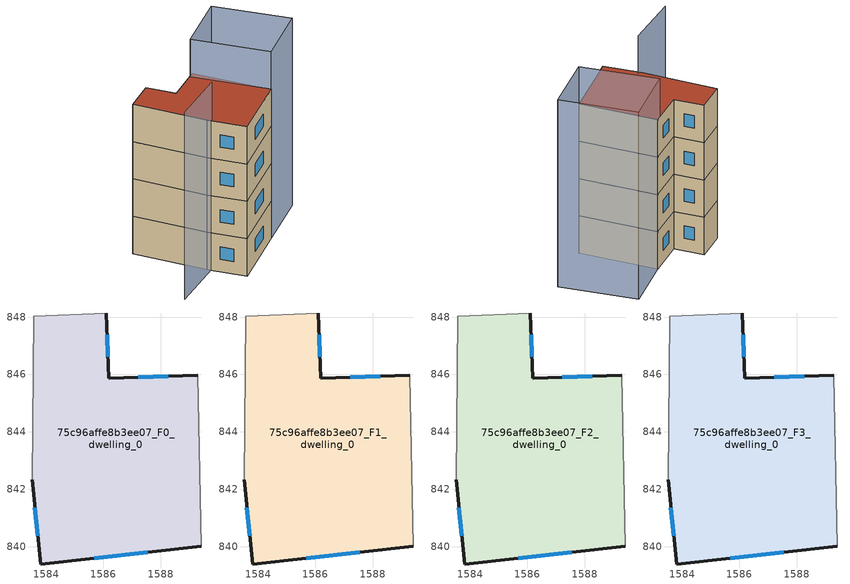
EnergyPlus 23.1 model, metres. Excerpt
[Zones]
75c96affe8b3ee07_F0_dwelling_0
 floor ground (EU_floor_Construction): 1589.3,845.98 1589.41,840.01 1583.81,839.39 1583.51,842.33 1583.56,848.03 1586.1,848.14 1586.18,845.86 z0
 wall outside (EU_wall_Construction): 1583.51,842.33 1583.81,839.39 1589.41,840.01 / 1589.3,845.98 1586.18,845.86 1586.1,848.14 z0:3
 wall adiabatic (EU_wall_Construction): 1586.1,848.14 1583.56,848.03 1583.51,842.33 / 1589.41,840.01 1589.3,845.98 z0:3
 window (EU_Window_Construction): 1585.68,839.6 1587.55,839.8 / 1583.61,841.35 1583.71,840.37 / 1586.16,846.62 1586.13,847.38 / 1588.26,845.94 1587.22,845.9 z1:2
75c96affe8b3ee07_F1_dwelling_0
 floor to 75c96affe8b3ee07_F0_dwelling_0 (EU_floor_Construction): 1589.29,845.98 1589.41,840.01 1583.81,839.39 1583.51,842.33 1583.56,848.03 1586.1,848.14 1586.18,845.86 z3
 wall outside (EU_wall_Construction): 1583.51,842.33 1583.81,839.39 1589.41,840.01 / 1589.3,845.98 1586.18,845.86 1586.1,848.14 z3:6
 wall adiabatic (EU_wall_Construction): 1586.1,848.14 1583.56,848.03 1583.51,842.33 / 1589.41,840.01 1589.3,845.98 z3:6
 window (EU_Window_Construction): 1585.68,839.6 1587.55,839.8 / 1583.61,841.35 1583.71,840.37 / 1586.16,846.62 1586.13,847.38 / 1588.26,845.94 1587.22,845.9 z4:5
75c96affe8b3ee07_F2_dwelling_0
 floor to 75c96affe8b3ee07_F1_dwelling_0 (EU_floor_Construction): 1589.29,845.98 1589.41,840.01 1583.81,839.39 1583.51,842.33 1583.56,848.03 1586.1,848.14 1586.18,845.86 z6
 wall outside (EU_wall_Construction): 1583.51,842.33 1583.81,839.39 1589.41,840.01 / 1589.3,845.98 1586.18,845.86 1586.1,848.14 z6:9
 wall adiabatic (EU_wall_Construction): 1586.1,848.14 1583.56,848.03 1583.51,842.33 / 1589.41,840.01 1589.3,845.98 z6:9
 window (EU_Window_Construction): 1585.68,839.6 1587.55,839.8 / 1583.61,841.35 1583.71,840.37 / 1586.16,846.62 1586.13,847.38 / 1588.26,845.94 1587.22,845.9 z7:8
75c96affe8b3ee07_F3_dwelling_0
 floor to 75c96affe8b3ee07_F2_dwelling_0 (EU_floor_Construction): 1589.29,845.98 1589.41,840.01 1583.81,839.39 1583.51,842.33 1583.56,848.03 1586.1,848.14 1586.18,845.86 z9
 wall outside (EU_wall_Construction): 1583.51,842.33 1583.81,839.39 1589.41,840.01 / 1589.3,845.98 1586.18,845.86 1586.1,848.14 z9:12
 wall adiabatic (EU_wall_Construction): 1586.1,848.14 1583.56,848.03 1583.51,842.33 / 1589.41,840.01 1589.3,845.98 z9:12
 window (EU_Window_Construction): 1585.68,839.6 1587.55,839.8 / 1583.61,841.35 1583.71,840.37 / 1586.16,846.62 1586.13,847.38 / 1588.26,845.94 1587.22,845.9 z10:11
 roof outside (EU_roof_Construction): 1589.41,840.01 1589.3,845.98 1586.18,845.86 1586.1,848.14 1583.56,848.03 1583.51,842.33 1583.81,839.39 z12
shading: 1583.72,842.07 1579.06,842.09 / 1593.73,846.46 1594.37,840.55 / 1594.37,840.55 1589.41,840.01 / 1589.41,840.01 1588.77,845.92 / 1588.77,845.92 1593.73,846.46 z0:15
[Building]
EU S2 Campaign: North Axis=0; Terrain=City; Solar Distribution=FullExterior
[Site:Location]
Bologna: Latitude=44.5; Longitude=11.25; Time Zone=1; Elevation=37
[SizingPeriod:WeatherFileDays]
AnnualSizingPeriod: Begin Month=1; Begin Day of Month=1; End Month=12; End Day of Month=31; Day of Week for Start Day=Monday; Use Weather File Daylight Saving Period=No; Use Weather File Rain and Snow Indicators=No
[MATERIAL]
EU_InternalMass_Material: Roughness=MediumRough; Thickness=0.1; Conductivity=1; Density=1800; Specific Heat=900; Thermal Absorptance=0.9; Solar Absorptance=0.7; Visible Absorptance=0.7
[MATERIAL:NOMASS] Roughness=MediumRough; Thermal Absorptance=0.9; Solar Absorptance=0.7; Visible Absorptance=0.7
Name | Thermal Resistance
EU_wall_NoMass | 0.937881
EU_roof_NoMass | 0.548572
EU_floor_NoMass | 0.71348
[WINDOWMATERIAL:SIMPLEGLAZINGSYSTEM]
EU_Window_SimpleGlazing: UFactor=4.25633; Solar Heat Gain Coefficient=0.85; Visible Transmittance=0.85
[CONSTRUCTION]
EU_wall_Construction: EU_wall_NoMass
EU_roof_Construction: EU_roof_NoMass
EU_floor_Construction: EU_floor_NoMass
EU_Window_Construction: EU_Window_SimpleGlazing
EU_InternalMass_Construction: EU_InternalMass_Material
[ZONE] Type=1; Multiplier=1; Ceiling Height=autocalculate; Floor Area=autocalculate; Part of Total Floor Area=Yes
Name | Volume
75c96affe8b3ee07_F0_dwelling_0 | 124.668
75c96affe8b3ee07_F1_dwelling_0; 75c96affe8b3ee07_F2_dwelling_0; 75c96affe8b3ee07_F3_dwelling_0 | 124.669
[INTERNALMASS] Construction=EU_InternalMass_Construction; Surface Area=41.5561
Name | Zone or ZoneList
75c96affe8b3ee07_F0_dwelling_0_EU_InternalMass | 75c96affe8b3ee07_F0_dwelling_0
75c96affe8b3ee07_F1_dwelling_0_EU_InternalMass | 75c96affe8b3ee07_F1_dwelling_0
75c96affe8b3ee07_F2_dwelling_0_EU_InternalMass | 75c96affe8b3ee07_F2_dwelling_0
75c96affe8b3ee07_F3_dwelling_0_EU_InternalMass | 75c96affe8b3ee07_F3_dwelling_0
[OTHEREQUIPMENT] Fuel Type=Electricity; Design Level Calculation Method=Watts/Area; Power per Zone Floor Area=1; Fraction Latent=0; Fraction Radiant=0; Fraction Lost=0; Carbon Dioxide Generation Rate=0; EndUse Subcategory=EU_Step8_InternalGains
Name | Zone or ZoneList or Space or SpaceList | Schedule
EU_Step8_InternalGain_75c96affe8b3ee07_F0_dwelling_0_f000 | 75c96affe8b3ee07_F0_dwelling_0 | EU_Step8_GainSchedule_75c96affe8b3ee07_F0_dwelling_0_f000
EU_Step8_InternalGain_75c96affe8b3ee07_F1_dwelling_0_f000 | 75c96affe8b3ee07_F1_dwelling_0 | EU_Step8_GainSchedule_75c96affe8b3ee07_F1_dwelling_0_f000
EU_Step8_InternalGain_75c96affe8b3ee07_F2_dwelling_0_f000 | 75c96affe8b3ee07_F2_dwelling_0 | EU_Step8_GainSchedule_75c96affe8b3ee07_F2_dwelling_0_f000
EU_Step8_InternalGain_75c96affe8b3ee07_F3_dwelling_0_f000 | 75c96affe8b3ee07_F3_dwelling_0 | EU_Step8_GainSchedule_75c96affe8b3ee07_F3_dwelling_0_f000
[ZONEVENTILATION:DESIGNFLOWRATE] Schedule=EU_AlwaysOn; Design Flow Rate Calculation Method=AirChanges/Hour; Air Changes per Hour=0.687892; Ventilation Type=Natural; Fan Pressure Rise=0; Fan Total Efficiency=1; Constant Term Coefficient=1; Temperature Term Coefficient=0; Velocity Term Coefficient=0; Velocity Squared Term Coefficient=0; Minimum Indoor Temperature=-100; Maximum Indoor Temperature=100; Delta Temperature=-100; Minimum Outdoor Temperature=-100; Maximum Outdoor Temperature=100; Maximum Wind Speed=40
Name | Zone or ZoneList or Space or SpaceList
EU_ConstantAir_75c96affe8b3ee07_F0_dwelling_0 | 75c96affe8b3ee07_F0_dwelling_0
EU_ConstantAir_75c96affe8b3ee07_F1_dwelling_0 | 75c96affe8b3ee07_F1_dwelling_0
EU_ConstantAir_75c96affe8b3ee07_F2_dwelling_0 | 75c96affe8b3ee07_F2_dwelling_0
EU_ConstantAir_75c96affe8b3ee07_F3_dwelling_0 | 75c96affe8b3ee07_F3_dwelling_0
[HVACTEMPLATE:THERMOSTAT] Constant Heating Setpoint=20; Constant Cooling Setpoint=50
EU_HeatOnly_75c96affe8b3ee07_F0_dwelling_0; EU_HeatOnly_75c96affe8b3ee07_F1_dwelling_0; EU_HeatOnly_75c96affe8b3ee07_F2_dwelling_0; EU_HeatOnly_75c96affe8b3ee07_F3_dwelling_0
[HVACTEMPLATE:ZONE:IDEALLOADSAIRSYSTEM] System Availability Schedule=EU_AlwaysOn; Maximum Heating Supply Air Temperature=50; Minimum Cooling Supply Air Temperature=13; Maximum Heating Supply Air Humidity Ratio=0.0156; Minimum Cooling Supply Air Humidity Ratio=0.0077; Heating Limit=NoLimit; Cooling Limit=NoLimit; Heating Availability Schedule=EU_AlwaysOn; Cooling Availability Schedule=EU_CoolingOff; Dehumidification Control Type=ConstantSensibleHeatRatio; Cooling Sensible Heat Ratio=0.7; Dehumidification Setpoint=60; Humidification Control Type=None; Humidification Setpoint=30; Outdoor Air Method=None; Outdoor Air Flow Rate per Person=0.00944; Outdoor Air Flow Rate per Zone Floor Area=0; Outdoor Air Flow Rate per Zone=0; Demand Controlled Ventilation Type=None; Outdoor Air Economizer Type=NoEconomizer; Heat Recovery Type=None; Sensible Heat Recovery Effectiveness=0.7; Latent Heat Recovery Effectiveness=0.65
Name | Template Thermostat
75c96affe8b3ee07_F0_dwelling_0 | EU_HeatOnly_75c96affe8b3ee07_F0_dwelling_0
75c96affe8b3ee07_F1_dwelling_0 | EU_HeatOnly_75c96affe8b3ee07_F1_dwelling_0
75c96affe8b3ee07_F2_dwelling_0 | EU_HeatOnly_75c96affe8b3ee07_F2_dwelling_0
75c96affe8b3ee07_F3_dwelling_0 | EU_HeatOnly_75c96affe8b3ee07_F3_dwelling_0
[SIZING:ZONE] Zone Cooling Design Supply Air Temperature Input Method=SupplyAirTemperature; Zone Cooling Design Supply Air Temperature=13; Zone Heating Design Supply Air Temperature Input Method=SupplyAirTemperature; Zone Heating Design Supply Air Temperature=50; Zone Cooling Design Supply Air Humidity Ratio=0.008; Zone Heating Design Supply Air Humidity Ratio=0.008; Cooling Design Air Flow Method=DesignDay; Cooling Design Air Flow Rate=0; Cooling Minimum Air Flow per Zone Floor Area=0.000762; Cooling Minimum Air Flow=0; Cooling Minimum Air Flow Fraction=0.2; Heating Design Air Flow Method=DesignDay; Heating Design Air Flow Rate=0; Heating Maximum Air Flow per Zone Floor Area=0.002032; Heating Maximum Air Flow=0.141576; Heating Maximum Air Flow Fraction=0.3; Account for Dedicated Outdoor Air System=No; Dedicated Outdoor Air System Control Strategy=NeutralSupplyAir; Dedicated Outdoor Air Low Setpoint Temperature for Design=autosize; Dedicated Outdoor Air High Setpoint Temperature for Design=autosize; Zone Load Sizing Method=Sensible Load Only No Latent Load; Zone Latent Cooling Design Supply Air Humidity Ratio Input Method=HumidityRatioDifference; Zone Cooling Design Supply Air Humidity Ratio Difference=0.005; Zone Latent Heating Design Supply Air Humidity Ratio Input Method=HumidityRatioDifference; Zone Humidification Design Supply Air Humidity Ratio Difference=0.005
75c96affe8b3ee07_F0_dwelling_0; 75c96affe8b3ee07_F1_dwelling_0; 75c96affe8b3ee07_F2_dwelling_0; 75c96affe8b3ee07_F3_dwelling_0
[SCHEDULE:CONSTANT]
Name | Hourly Value
EU_AlwaysOn | 1
EU_CoolingOff | 0
[SCHEDULE:FILE] Column Number=1; Rows to Skip at Top=0; Number of Hours of Data=8760; Column Separator=Comma; Interpolate to Timestep=No; Minutes per Item=60; Adjust Schedule for Daylight Savings=Yes
Name | File
EU_Step8_GainSchedule_75c96affe8b3ee07_F0_dwelling_0_f000 | ../../schedules/75c96affe8b3ee07/75c96affe8b3ee07_F0_dwelling_0_f000_gain.csv
EU_Step8_GainSchedule_75c96affe8b3ee07_F1_dwelling_0_f000 | ../../schedules/75c96affe8b3ee07/75c96affe8b3ee07_F1_dwelling_0_f000_gain.csv
EU_Step8_GainSchedule_75c96affe8b3ee07_F2_dwelling_0_f000 | ../../schedules/75c96affe8b3ee07/75c96affe8b3ee07_F2_dwelling_0_f000_gain.csv
EU_Step8_GainSchedule_75c96affe8b3ee07_F3_dwelling_0_f000 | ../../schedules/75c96affe8b3ee07/75c96affe8b3ee07_F3_dwelling_0_f000_gain.csv
